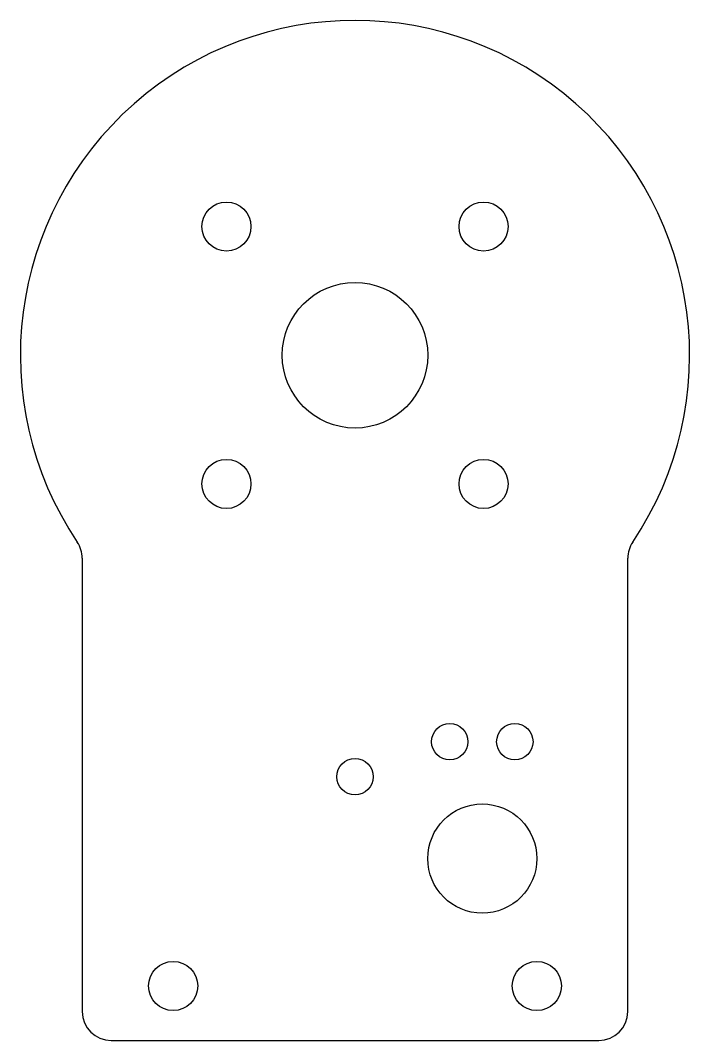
# Model space of a CAD drawing. Header units: millimetres. Extents: x -18.4 to 18.4, y -37.7 to 18.4.
import ezdxf

# ---------------------------------------------------------------- set-up
doc = ezdxf.new("R2010")
doc.units = ezdxf.units.MM

msp = doc.modelspace()

# ---------------------------------------------------------------- linework, layer by layer
at = {"color": 7, "linetype": 'Continuous', "lineweight": 25}
for p, q in [((-15, -11.155), (-15, -36.056)), ((15, -36.056), (15, -11.155)), ((-13.4, -37.656), (13.4, -37.656))]:
    msp.add_line(p, q, dxfattribs=at)
for centre, radius in [((-7.071, 7.071), 1.35), ((7.071, 7.071), 1.35), ((0, 0), 4), ((-7.071, -7.071), 1.35), ((7.071, -7.071), 1.35), ((5.211, -21.234), 1), ((8.789, -21.234), 1), ((0, -23.156), 1), ((7, -27.656), 3), ((-10, -34.656), 1.35), ((10, -34.656), 1.35)]:
    msp.add_circle(centre, radius, dxfattribs=at)
for centre, radius, start, end in [((0, 0), 18.4, 326.0987, 213.9013), ((-16.6, -11.155), 1.6, 0, 33.9013), ((16.6, -11.155), 1.6, 146.0987, 180), ((-13.4, -36.056), 1.6, 180, 270), ((13.4, -36.056), 1.6, 270, 0)]:
    msp.add_arc(centre, radius, start, end, dxfattribs=at)

doc.saveas('drawing.dxf')
